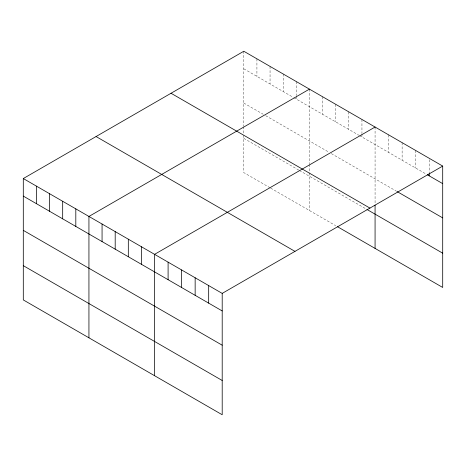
<?xml version="1.0" encoding="UTF-8"?>
<svg xmlns="http://www.w3.org/2000/svg" width="466" height="466" viewBox="0 0 466 466"><rect width="100%" height="100%" fill="white"/><g stroke="black" fill="none" stroke-linecap="round" stroke-linejoin="round"><path stroke-width="0.35" stroke-dasharray="2.33 1.75" d="M243.8 51.248L243.8 125.896M243.8 68.799L293.184 97.312M293.807 97.674L358.82 135.204M359.443 135.565L426.099 174.051M243.8 103.056L263.179 114.246M265.678 115.69L328.815 152.143M331.314 153.588L396.589 191.27M243.8 138.355L298.811 170.113M299.434 170.474L366.323 209.094M270.053 187.775L243.8 172.612L243.8 134.895M270.676 188.136L335.689 225.666M429.174 159.675L429.174 173.014M415.649 150.466L415.649 168.016M402.123 142.654L402.123 160.205M388.597 134.849L388.597 152.399M375.072 127.037L375.072 203.764M361.948 119.459L361.948 133.497M361.948 134.202L361.948 137.01M348.818 111.881L348.818 129.431M335.689 104.302L335.689 121.853M322.565 96.724L322.565 114.275M309.436 89.14L309.436 163.793M309.436 164.486L309.436 172.1M309.436 172.793L309.436 210.51M296.306 81.562L296.306 95.606M296.306 96.305L296.306 99.112M283.182 73.983L283.182 91.534M270.053 66.405L270.053 83.956M256.923 58.827L256.923 76.377M243.8 126.589L243.8 134.202"/><path stroke-width="0.7" d="M23.3 178.548L222.2 293.388L222.2 414.752L23.3 299.918L23.3 178.548L243.8 51.248L442.7 166.082L442.7 287.452L337.565 226.75M309.436 89.14L88.936 216.445L88.936 337.815M375.072 127.037L154.572 254.343L154.572 375.707M222.2 293.388L442.7 166.082M427.328 174.762L442.7 183.633M397.207 191.625L442.7 217.89M171.034 93.258L369.934 208.092M366.946 209.455L442.7 253.189M96.066 136.538L294.966 251.372M23.3 196.104L222.2 310.938M23.3 230.361L222.2 345.195M23.3 265.661L222.2 380.495M429.174 173.719L429.174 175.822M375.072 205.151L375.072 248.407M208.675 285.576L208.675 303.127M195.149 277.765L195.149 295.322M181.624 269.96L181.624 287.51M168.098 262.148L168.098 279.699M141.448 246.764L141.448 264.315M128.319 239.18L128.319 256.737M115.195 231.602L115.195 249.153M102.066 224.024L102.066 241.574M75.812 208.867L75.812 226.418M62.683 201.289L62.683 218.839M49.553 193.71L49.553 211.261M36.43 186.132L36.43 203.683"/></g></svg>
